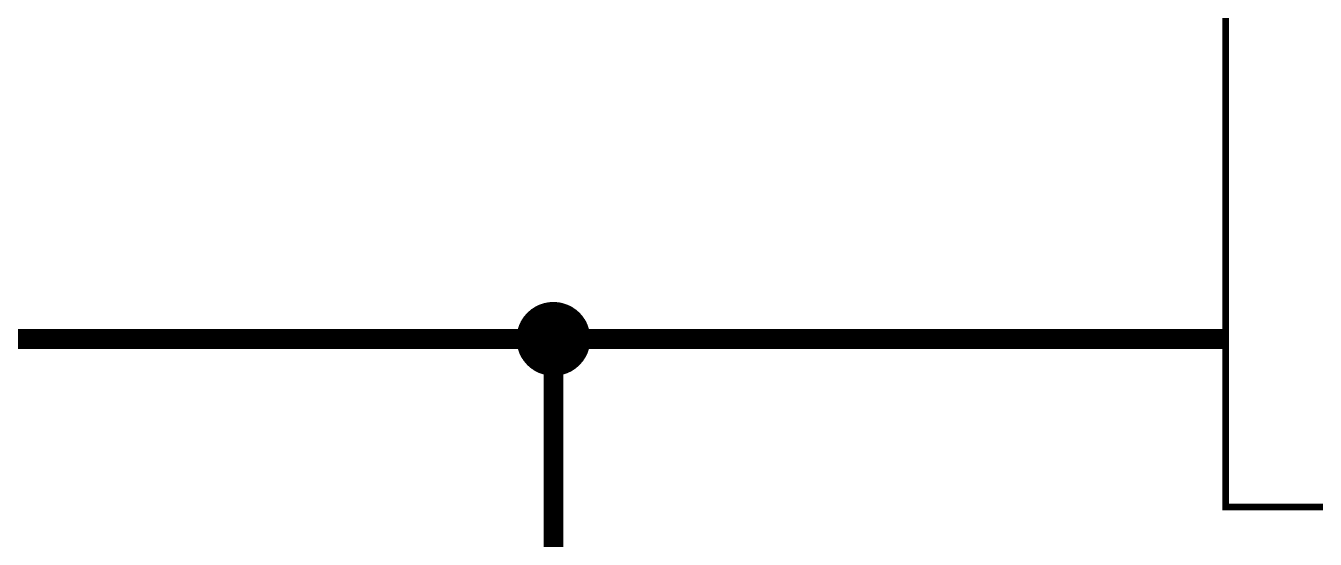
# Model space of a CAD drawing. Header units: millimetres. Extents: x 0 to 9.5, y 0 to 7.5.
# Drawn here: x 1.887 to 2.654, y 5.281 to 5.586 of the extents above; entities that cross this region are included whole.
import ezdxf

# ---------------------------------------------------------------- set-up
doc = ezdxf.new("R2010")
doc.units = ezdxf.units.MM
doc.header["$MEASUREMENT"] = 0
doc.layers.add('Sheet', color=255, linetype='Continuous')

msp = doc.modelspace()

# ---------------------------------------------------------------- linework, layer by layer
at = {"layer": 'Sheet', "const_width": 0.0039}
for points in [[(2.60033, 5.89997), (2.60033, 5.29999), (3.20023, 5.29999), (3.20023, 5.89997), (2.60033, 5.89997), (2.60033, 5.89997)], [(2.60033, 5.89997), (3.20023, 5.89997), (3.20023, 5.29999), (2.60033, 5.29999), (2.60033, 5.89997)]]:
    msp.add_lwpolyline(points, close=True, dxfattribs=at)
at = {"layer": 'Sheet'}
for points, const_width in [([(2.18042, 5.39995), (2.18042, 5.401), (2.18052, 5.40204), (2.18063, 5.40298), (2.18084, 5.40402), (2.18104, 5.40496), (2.18136, 5.4059), (2.18167, 5.40683), (2.18198, 5.40777), (2.1824, 5.40861), (2.18282, 5.40954), (2.18334, 5.41038), (2.18386, 5.41111), (2.18438, 5.41194), (2.185, 5.41267), (2.18563, 5.4134), (2.18625, 5.41413), (2.18698, 5.41476), (2.18771, 5.41538), (2.18844, 5.41601), (2.18928, 5.41653), (2.19001, 5.41705), (2.19084, 5.41757), (2.19178, 5.41799), (2.19261, 5.4184), (2.19355, 5.41872), (2.19449, 5.41903), (2.19543, 5.41934), (2.19636, 5.41955), (2.19741, 5.41976), (2.19834, 5.41986), (2.19939, 5.41997), (2.20043, 5.41997)], 0.0039), ([(2.18042, 5.39995), (2.18042, 5.401), (2.18052, 5.40204), (2.18063, 5.40298), (2.18084, 5.40402), (2.18104, 5.40496), (2.18136, 5.4059), (2.18167, 5.40683), (2.18198, 5.40777), (2.1824, 5.40861), (2.18282, 5.40954), (2.18334, 5.41038), (2.18386, 5.41111), (2.18438, 5.41194), (2.185, 5.41267), (2.18563, 5.4134), (2.18625, 5.41413), (2.18698, 5.41476), (2.18771, 5.41538), (2.18844, 5.41601), (2.18928, 5.41653), (2.19001, 5.41705), (2.19084, 5.41757), (2.19178, 5.41799), (2.19261, 5.4184), (2.19355, 5.41872), (2.19449, 5.41903), (2.19543, 5.41934), (2.19636, 5.41955), (2.19741, 5.41976), (2.19834, 5.41986), (2.19939, 5.41997), (2.20043, 5.41997)], 0.0039), ([(2.18042, 5.39995), (2.18042, 5.401), (2.18052, 5.40204), (2.18063, 5.40298), (2.18084, 5.40402), (2.18104, 5.40496), (2.18136, 5.4059), (2.18167, 5.40683), (2.18198, 5.40777), (2.1824, 5.40861), (2.18282, 5.40954), (2.18334, 5.41038), (2.18386, 5.41111), (2.18438, 5.41194), (2.185, 5.41267), (2.18563, 5.4134), (2.18625, 5.41413), (2.18698, 5.41476), (2.18771, 5.41538), (2.18844, 5.41601), (2.18928, 5.41653), (2.19001, 5.41705), (2.19084, 5.41757), (2.19178, 5.41799), (2.19261, 5.4184), (2.19355, 5.41872), (2.19449, 5.41903), (2.19543, 5.41934), (2.19636, 5.41955), (2.19741, 5.41976), (2.19834, 5.41986), (2.19939, 5.41997), (2.20043, 5.41997)], 0.0039), ([(2.18042, 5.39995), (2.18042, 5.401), (2.18052, 5.40204), (2.18063, 5.40298), (2.18084, 5.40402), (2.18104, 5.40496), (2.18136, 5.4059), (2.18167, 5.40683), (2.18198, 5.40777), (2.1824, 5.40861), (2.18282, 5.40954), (2.18334, 5.41038), (2.18386, 5.41111), (2.18438, 5.41194), (2.185, 5.41267), (2.18563, 5.4134), (2.18625, 5.41413), (2.18698, 5.41476), (2.18771, 5.41538), (2.18844, 5.41601), (2.18928, 5.41653), (2.19001, 5.41705), (2.19084, 5.41757), (2.19178, 5.41799), (2.19261, 5.4184), (2.19355, 5.41872), (2.19449, 5.41903), (2.19543, 5.41934), (2.19636, 5.41955), (2.19741, 5.41976), (2.19834, 5.41986), (2.19939, 5.41997), (2.20043, 5.41997)], 0.0039), ([(2.18042, 5.39995), (2.18042, 5.401), (2.18052, 5.40204), (2.18063, 5.40298), (2.18084, 5.40402), (2.18104, 5.40496), (2.18136, 5.4059), (2.18167, 5.40683), (2.18198, 5.40777), (2.1824, 5.40861), (2.18282, 5.40954), (2.18334, 5.41038), (2.18386, 5.41111), (2.18438, 5.41194), (2.185, 5.41267), (2.18563, 5.4134), (2.18625, 5.41413), (2.18698, 5.41476), (2.18771, 5.41538), (2.18844, 5.41601), (2.18928, 5.41653), (2.19001, 5.41705), (2.19084, 5.41757), (2.19178, 5.41799), (2.19261, 5.4184), (2.19355, 5.41872), (2.19449, 5.41903), (2.19543, 5.41934), (2.19636, 5.41955), (2.19741, 5.41976), (2.19834, 5.41986), (2.19939, 5.41997), (2.20043, 5.41997)], 0.0039), ([(2.18042, 5.39995), (2.18042, 5.401), (2.18052, 5.40204), (2.18063, 5.40298), (2.18084, 5.40402), (2.18104, 5.40496), (2.18136, 5.4059), (2.18167, 5.40683), (2.18198, 5.40777), (2.1824, 5.40861), (2.18282, 5.40954), (2.18334, 5.41038), (2.18386, 5.41111), (2.18438, 5.41194), (2.185, 5.41267), (2.18563, 5.4134), (2.18625, 5.41413), (2.18698, 5.41476), (2.18771, 5.41538), (2.18844, 5.41601), (2.18928, 5.41653), (2.19001, 5.41705), (2.19084, 5.41757), (2.19178, 5.41799), (2.19261, 5.4184), (2.19355, 5.41872), (2.19449, 5.41903), (2.19543, 5.41934), (2.19636, 5.41955), (2.19741, 5.41976), (2.19834, 5.41986), (2.19939, 5.41997), (2.20043, 5.41997)], 0.0039), ([(2.18042, 5.39995), (2.18042, 5.401), (2.18052, 5.40204), (2.18063, 5.40298), (2.18084, 5.40402), (2.18104, 5.40496), (2.18136, 5.4059), (2.18167, 5.40683), (2.18198, 5.40777), (2.1824, 5.40861), (2.18282, 5.40954), (2.18334, 5.41038), (2.18386, 5.41111), (2.18438, 5.41194), (2.185, 5.41267), (2.18563, 5.4134), (2.18625, 5.41413), (2.18698, 5.41476), (2.18771, 5.41538), (2.18844, 5.41601), (2.18928, 5.41653), (2.19001, 5.41705), (2.19084, 5.41757), (2.19178, 5.41799), (2.19261, 5.4184), (2.19355, 5.41872), (2.19449, 5.41903), (2.19543, 5.41934), (2.19636, 5.41955), (2.19741, 5.41976), (2.19834, 5.41986), (2.19939, 5.41997), (2.20043, 5.41997)], 0.0039), ([(2.18042, 5.39995), (2.18042, 5.401), (2.18052, 5.40204), (2.18063, 5.40298), (2.18084, 5.40402), (2.18104, 5.40496), (2.18136, 5.4059), (2.18167, 5.40683), (2.18198, 5.40777), (2.1824, 5.40861), (2.18282, 5.40954), (2.18334, 5.41038), (2.18386, 5.41111), (2.18438, 5.41194), (2.185, 5.41267), (2.18563, 5.4134), (2.18625, 5.41413), (2.18698, 5.41476), (2.18771, 5.41538), (2.18844, 5.41601), (2.18928, 5.41653), (2.19001, 5.41705), (2.19084, 5.41757), (2.19178, 5.41799), (2.19261, 5.4184), (2.19355, 5.41872), (2.19449, 5.41903), (2.19543, 5.41934), (2.19636, 5.41955), (2.19741, 5.41976), (2.19834, 5.41986), (2.19939, 5.41997), (2.20043, 5.41997)], 0.0039), ([(2.20043, 5.41997), (2.20043, 5.41997)], 0.0039), ([(2.20043, 5.41997), (2.20147, 5.41997), (2.20251, 5.41986), (2.20345, 5.41976), (2.20449, 5.41955), (2.20543, 5.41934), (2.20637, 5.41903), (2.20731, 5.41872), (2.20825, 5.4184), (2.20908, 5.41799), (2.21002, 5.41757), (2.21085, 5.41705), (2.21158, 5.41653), (2.21241, 5.41601), (2.21314, 5.41538), (2.21387, 5.41476), (2.2146, 5.41413), (2.21523, 5.4134), (2.21585, 5.41267), (2.21648, 5.41194), (2.217, 5.41111), (2.21752, 5.41038), (2.21804, 5.40954), (2.21846, 5.40861), (2.21888, 5.40777), (2.21919, 5.40683), (2.2195, 5.4059), (2.21981, 5.40496), (2.22002, 5.40402), (2.22023, 5.40298), (2.22034, 5.40204), (2.22044, 5.401), (2.22044, 5.39995)], 0.0039), ([(2.20043, 5.41997), (2.20043, 5.41997)], 0.0039), ([(2.20043, 5.41997), (2.20147, 5.41997), (2.20251, 5.41986), (2.20345, 5.41976), (2.20449, 5.41955), (2.20543, 5.41934), (2.20637, 5.41903), (2.20731, 5.41872), (2.20825, 5.4184), (2.20908, 5.41799), (2.21002, 5.41757), (2.21085, 5.41705), (2.21158, 5.41653), (2.21241, 5.41601), (2.21314, 5.41538), (2.21387, 5.41476), (2.2146, 5.41413), (2.21523, 5.4134), (2.21585, 5.41267), (2.21648, 5.41194), (2.217, 5.41111), (2.21752, 5.41038), (2.21804, 5.40954), (2.21846, 5.40861), (2.21888, 5.40777), (2.21919, 5.40683), (2.2195, 5.4059), (2.21981, 5.40496), (2.22002, 5.40402), (2.22023, 5.40298), (2.22034, 5.40204), (2.22044, 5.401), (2.22044, 5.39995)], 0.0039), ([(2.20043, 5.41997), (2.20043, 5.41997)], 0.0039), ([(2.20043, 5.41997), (2.20147, 5.41997), (2.20251, 5.41986), (2.20345, 5.41976), (2.20449, 5.41955), (2.20543, 5.41934), (2.20637, 5.41903), (2.20731, 5.41872), (2.20825, 5.4184), (2.20908, 5.41799), (2.21002, 5.41757), (2.21085, 5.41705), (2.21158, 5.41653), (2.21241, 5.41601), (2.21314, 5.41538), (2.21387, 5.41476), (2.2146, 5.41413), (2.21523, 5.4134), (2.21585, 5.41267), (2.21648, 5.41194), (2.217, 5.41111), (2.21752, 5.41038), (2.21804, 5.40954), (2.21846, 5.40861), (2.21888, 5.40777), (2.21919, 5.40683), (2.2195, 5.4059), (2.21981, 5.40496), (2.22002, 5.40402), (2.22023, 5.40298), (2.22034, 5.40204), (2.22044, 5.401), (2.22044, 5.39995)], 0.0039), ([(2.20043, 5.41997), (2.20043, 5.41997)], 0.0039), ([(2.20043, 5.41997), (2.20147, 5.41997), (2.20251, 5.41986), (2.20345, 5.41976), (2.20449, 5.41955), (2.20543, 5.41934), (2.20637, 5.41903), (2.20731, 5.41872), (2.20825, 5.4184), (2.20908, 5.41799), (2.21002, 5.41757), (2.21085, 5.41705), (2.21158, 5.41653), (2.21241, 5.41601), (2.21314, 5.41538), (2.21387, 5.41476), (2.2146, 5.41413), (2.21523, 5.4134), (2.21585, 5.41267), (2.21648, 5.41194), (2.217, 5.41111), (2.21752, 5.41038), (2.21804, 5.40954), (2.21846, 5.40861), (2.21888, 5.40777), (2.21919, 5.40683), (2.2195, 5.4059), (2.21981, 5.40496), (2.22002, 5.40402), (2.22023, 5.40298), (2.22034, 5.40204), (2.22044, 5.401), (2.22044, 5.39995)], 0.0039), ([(2.20043, 5.41997), (2.20043, 5.41997)], 0.0039), ([(2.20043, 5.41997), (2.20147, 5.41997), (2.20251, 5.41986), (2.20345, 5.41976), (2.20449, 5.41955), (2.20543, 5.41934), (2.20637, 5.41903), (2.20731, 5.41872), (2.20825, 5.4184), (2.20908, 5.41799), (2.21002, 5.41757), (2.21085, 5.41705), (2.21158, 5.41653), (2.21241, 5.41601), (2.21314, 5.41538), (2.21387, 5.41476), (2.2146, 5.41413), (2.21523, 5.4134), (2.21585, 5.41267), (2.21648, 5.41194), (2.217, 5.41111), (2.21752, 5.41038), (2.21804, 5.40954), (2.21846, 5.40861), (2.21888, 5.40777), (2.21919, 5.40683), (2.2195, 5.4059), (2.21981, 5.40496), (2.22002, 5.40402), (2.22023, 5.40298), (2.22034, 5.40204), (2.22044, 5.401), (2.22044, 5.39995)], 0.0039), ([(2.20043, 5.41997), (2.20043, 5.41997)], 0.0039), ([(2.20043, 5.41997), (2.20147, 5.41997), (2.20251, 5.41986), (2.20345, 5.41976), (2.20449, 5.41955), (2.20543, 5.41934), (2.20637, 5.41903), (2.20731, 5.41872), (2.20825, 5.4184), (2.20908, 5.41799), (2.21002, 5.41757), (2.21085, 5.41705), (2.21158, 5.41653), (2.21241, 5.41601), (2.21314, 5.41538), (2.21387, 5.41476), (2.2146, 5.41413), (2.21523, 5.4134), (2.21585, 5.41267), (2.21648, 5.41194), (2.217, 5.41111), (2.21752, 5.41038), (2.21804, 5.40954), (2.21846, 5.40861), (2.21888, 5.40777), (2.21919, 5.40683), (2.2195, 5.4059), (2.21981, 5.40496), (2.22002, 5.40402), (2.22023, 5.40298), (2.22034, 5.40204), (2.22044, 5.401), (2.22044, 5.39995)], 0.0039), ([(2.20043, 5.41997), (2.20043, 5.41997)], 0.0039), ([(2.20043, 5.41997), (2.20147, 5.41997), (2.20251, 5.41986), (2.20345, 5.41976), (2.20449, 5.41955), (2.20543, 5.41934), (2.20637, 5.41903), (2.20731, 5.41872), (2.20825, 5.4184), (2.20908, 5.41799), (2.21002, 5.41757), (2.21085, 5.41705), (2.21158, 5.41653), (2.21241, 5.41601), (2.21314, 5.41538), (2.21387, 5.41476), (2.2146, 5.41413), (2.21523, 5.4134), (2.21585, 5.41267), (2.21648, 5.41194), (2.217, 5.41111), (2.21752, 5.41038), (2.21804, 5.40954), (2.21846, 5.40861), (2.21888, 5.40777), (2.21919, 5.40683), (2.2195, 5.4059), (2.21981, 5.40496), (2.22002, 5.40402), (2.22023, 5.40298), (2.22034, 5.40204), (2.22044, 5.401), (2.22044, 5.39995)], 0.0039), ([(2.20043, 5.41997), (2.20043, 5.41997)], 0.0039), ([(2.20043, 5.41997), (2.20147, 5.41997), (2.20251, 5.41986), (2.20345, 5.41976), (2.20449, 5.41955), (2.20543, 5.41934), (2.20637, 5.41903), (2.20731, 5.41872), (2.20825, 5.4184), (2.20908, 5.41799), (2.21002, 5.41757), (2.21085, 5.41705), (2.21158, 5.41653), (2.21241, 5.41601), (2.21314, 5.41538), (2.21387, 5.41476), (2.2146, 5.41413), (2.21523, 5.4134), (2.21585, 5.41267), (2.21648, 5.41194), (2.217, 5.41111), (2.21752, 5.41038), (2.21804, 5.40954), (2.21846, 5.40861), (2.21888, 5.40777), (2.21919, 5.40683), (2.2195, 5.4059), (2.21981, 5.40496), (2.22002, 5.40402), (2.22023, 5.40298), (2.22034, 5.40204), (2.22044, 5.401), (2.22044, 5.39995)], 0.0039), ([(1.60053, 5.39995), (2.20043, 5.39995), (2.20043, 5.29999)], 0.0118), ([(2.20043, 5.37994), (2.19939, 5.37994), (2.19834, 5.38005), (2.19741, 5.38015), (2.19636, 5.38036), (2.19543, 5.38057), (2.19449, 5.38088), (2.19355, 5.38119), (2.19261, 5.3815), (2.19178, 5.38192), (2.19084, 5.38234), (2.19001, 5.38286), (2.18928, 5.38338), (2.18844, 5.3839), (2.18771, 5.38453), (2.18698, 5.38515), (2.18625, 5.38578), (2.18563, 5.38651), (2.185, 5.38724), (2.18438, 5.38797), (2.18386, 5.3888), (2.18334, 5.38953), (2.18282, 5.39036), (2.1824, 5.3913), (2.18198, 5.39214), (2.18167, 5.39307), (2.18136, 5.39401), (2.18104, 5.39495), (2.18084, 5.39589), (2.18063, 5.39693), (2.18052, 5.39787), (2.18042, 5.39891), (2.18042, 5.39995)], 0.0039), ([(2.18042, 5.39995), (2.18042, 5.39995)], 0.0039), ([(2.20043, 5.37994), (2.19939, 5.37994), (2.19834, 5.38005), (2.19741, 5.38015), (2.19636, 5.38036), (2.19543, 5.38057), (2.19449, 5.38088), (2.19355, 5.38119), (2.19261, 5.3815), (2.19178, 5.38192), (2.19084, 5.38234), (2.19001, 5.38286), (2.18928, 5.38338), (2.18844, 5.3839), (2.18771, 5.38453), (2.18698, 5.38515), (2.18625, 5.38578), (2.18563, 5.38651), (2.185, 5.38724), (2.18438, 5.38797), (2.18386, 5.3888), (2.18334, 5.38953), (2.18282, 5.39036), (2.1824, 5.3913), (2.18198, 5.39214), (2.18167, 5.39307), (2.18136, 5.39401), (2.18104, 5.39495), (2.18084, 5.39589), (2.18063, 5.39693), (2.18052, 5.39787), (2.18042, 5.39891), (2.18042, 5.39995)], 0.0039), ([(2.18042, 5.39995), (2.18042, 5.39995)], 0.0039), ([(2.20043, 5.37994), (2.19939, 5.37994), (2.19834, 5.38005), (2.19741, 5.38015), (2.19636, 5.38036), (2.19543, 5.38057), (2.19449, 5.38088), (2.19355, 5.38119), (2.19261, 5.3815), (2.19178, 5.38192), (2.19084, 5.38234), (2.19001, 5.38286), (2.18928, 5.38338), (2.18844, 5.3839), (2.18771, 5.38453), (2.18698, 5.38515), (2.18625, 5.38578), (2.18563, 5.38651), (2.185, 5.38724), (2.18438, 5.38797), (2.18386, 5.3888), (2.18334, 5.38953), (2.18282, 5.39036), (2.1824, 5.3913), (2.18198, 5.39214), (2.18167, 5.39307), (2.18136, 5.39401), (2.18104, 5.39495), (2.18084, 5.39589), (2.18063, 5.39693), (2.18052, 5.39787), (2.18042, 5.39891), (2.18042, 5.39995)], 0.0039), ([(2.18042, 5.39995), (2.18042, 5.39995)], 0.0039), ([(2.20043, 5.37994), (2.19939, 5.37994), (2.19834, 5.38005), (2.19741, 5.38015), (2.19636, 5.38036), (2.19543, 5.38057), (2.19449, 5.38088), (2.19355, 5.38119), (2.19261, 5.3815), (2.19178, 5.38192), (2.19084, 5.38234), (2.19001, 5.38286), (2.18928, 5.38338), (2.18844, 5.3839), (2.18771, 5.38453), (2.18698, 5.38515), (2.18625, 5.38578), (2.18563, 5.38651), (2.185, 5.38724), (2.18438, 5.38797), (2.18386, 5.3888), (2.18334, 5.38953), (2.18282, 5.39036), (2.1824, 5.3913), (2.18198, 5.39214), (2.18167, 5.39307), (2.18136, 5.39401), (2.18104, 5.39495), (2.18084, 5.39589), (2.18063, 5.39693), (2.18052, 5.39787), (2.18042, 5.39891), (2.18042, 5.39995)], 0.0039), ([(2.18042, 5.39995), (2.18042, 5.39995)], 0.0039), ([(2.20043, 5.37994), (2.19939, 5.37994), (2.19834, 5.38005), (2.19741, 5.38015), (2.19636, 5.38036), (2.19543, 5.38057), (2.19449, 5.38088), (2.19355, 5.38119), (2.19261, 5.3815), (2.19178, 5.38192), (2.19084, 5.38234), (2.19001, 5.38286), (2.18928, 5.38338), (2.18844, 5.3839), (2.18771, 5.38453), (2.18698, 5.38515), (2.18625, 5.38578), (2.18563, 5.38651), (2.185, 5.38724), (2.18438, 5.38797), (2.18386, 5.3888), (2.18334, 5.38953), (2.18282, 5.39036), (2.1824, 5.3913), (2.18198, 5.39214), (2.18167, 5.39307), (2.18136, 5.39401), (2.18104, 5.39495), (2.18084, 5.39589), (2.18063, 5.39693), (2.18052, 5.39787), (2.18042, 5.39891), (2.18042, 5.39995)], 0.0039), ([(2.18042, 5.39995), (2.18042, 5.39995)], 0.0039), ([(2.20043, 5.37994), (2.19939, 5.37994), (2.19834, 5.38005), (2.19741, 5.38015), (2.19636, 5.38036), (2.19543, 5.38057), (2.19449, 5.38088), (2.19355, 5.38119), (2.19261, 5.3815), (2.19178, 5.38192), (2.19084, 5.38234), (2.19001, 5.38286), (2.18928, 5.38338), (2.18844, 5.3839), (2.18771, 5.38453), (2.18698, 5.38515), (2.18625, 5.38578), (2.18563, 5.38651), (2.185, 5.38724), (2.18438, 5.38797), (2.18386, 5.3888), (2.18334, 5.38953), (2.18282, 5.39036), (2.1824, 5.3913), (2.18198, 5.39214), (2.18167, 5.39307), (2.18136, 5.39401), (2.18104, 5.39495), (2.18084, 5.39589), (2.18063, 5.39693), (2.18052, 5.39787), (2.18042, 5.39891), (2.18042, 5.39995)], 0.0039), ([(2.18042, 5.39995), (2.18042, 5.39995)], 0.0039), ([(2.20043, 5.37994), (2.19939, 5.37994), (2.19834, 5.38005), (2.19741, 5.38015), (2.19636, 5.38036), (2.19543, 5.38057), (2.19449, 5.38088), (2.19355, 5.38119), (2.19261, 5.3815), (2.19178, 5.38192), (2.19084, 5.38234), (2.19001, 5.38286), (2.18928, 5.38338), (2.18844, 5.3839), (2.18771, 5.38453), (2.18698, 5.38515), (2.18625, 5.38578), (2.18563, 5.38651), (2.185, 5.38724), (2.18438, 5.38797), (2.18386, 5.3888), (2.18334, 5.38953), (2.18282, 5.39036), (2.1824, 5.3913), (2.18198, 5.39214), (2.18167, 5.39307), (2.18136, 5.39401), (2.18104, 5.39495), (2.18084, 5.39589), (2.18063, 5.39693), (2.18052, 5.39787), (2.18042, 5.39891), (2.18042, 5.39995)], 0.0039), ([(2.18042, 5.39995), (2.18042, 5.39995)], 0.0039), ([(2.20043, 5.37994), (2.19939, 5.37994), (2.19834, 5.38005), (2.19741, 5.38015), (2.19636, 5.38036), (2.19543, 5.38057), (2.19449, 5.38088), (2.19355, 5.38119), (2.19261, 5.3815), (2.19178, 5.38192), (2.19084, 5.38234), (2.19001, 5.38286), (2.18928, 5.38338), (2.18844, 5.3839), (2.18771, 5.38453), (2.18698, 5.38515), (2.18625, 5.38578), (2.18563, 5.38651), (2.185, 5.38724), (2.18438, 5.38797), (2.18386, 5.3888), (2.18334, 5.38953), (2.18282, 5.39036), (2.1824, 5.3913), (2.18198, 5.39214), (2.18167, 5.39307), (2.18136, 5.39401), (2.18104, 5.39495), (2.18084, 5.39589), (2.18063, 5.39693), (2.18052, 5.39787), (2.18042, 5.39891), (2.18042, 5.39995)], 0.0039), ([(2.18042, 5.39995), (2.18042, 5.39995)], 0.0039), ([(2.20043, 5.39995), (2.50038, 5.39995)], 0.0118), ([(2.22044, 5.39995), (2.22044, 5.39891), (2.22034, 5.39787), (2.22023, 5.39693), (2.22002, 5.39589), (2.21981, 5.39495), (2.2195, 5.39401), (2.21919, 5.39307), (2.21888, 5.39214), (2.21846, 5.3913), (2.21804, 5.39036), (2.21752, 5.38953), (2.217, 5.3888), (2.21648, 5.38797), (2.21585, 5.38724), (2.21523, 5.38651), (2.2146, 5.38578), (2.21387, 5.38515), (2.21314, 5.38453), (2.21241, 5.3839), (2.21158, 5.38338), (2.21085, 5.38286), (2.21002, 5.38234), (2.20908, 5.38192), (2.20825, 5.3815), (2.20731, 5.38119), (2.20637, 5.38088), (2.20543, 5.38057), (2.20449, 5.38036), (2.20345, 5.38015), (2.20251, 5.38005), (2.20147, 5.37994), (2.20043, 5.37994)], 0.0039), ([(2.22044, 5.39995), (2.22044, 5.39891), (2.22034, 5.39787), (2.22023, 5.39693), (2.22002, 5.39589), (2.21981, 5.39495), (2.2195, 5.39401), (2.21919, 5.39307), (2.21888, 5.39214), (2.21846, 5.3913), (2.21804, 5.39036), (2.21752, 5.38953), (2.217, 5.3888), (2.21648, 5.38797), (2.21585, 5.38724), (2.21523, 5.38651), (2.2146, 5.38578), (2.21387, 5.38515), (2.21314, 5.38453), (2.21241, 5.3839), (2.21158, 5.38338), (2.21085, 5.38286), (2.21002, 5.38234), (2.20908, 5.38192), (2.20825, 5.3815), (2.20731, 5.38119), (2.20637, 5.38088), (2.20543, 5.38057), (2.20449, 5.38036), (2.20345, 5.38015), (2.20251, 5.38005), (2.20147, 5.37994), (2.20043, 5.37994)], 0.0039), ([(2.22044, 5.39995), (2.22044, 5.39891), (2.22034, 5.39787), (2.22023, 5.39693), (2.22002, 5.39589), (2.21981, 5.39495), (2.2195, 5.39401), (2.21919, 5.39307), (2.21888, 5.39214), (2.21846, 5.3913), (2.21804, 5.39036), (2.21752, 5.38953), (2.217, 5.3888), (2.21648, 5.38797), (2.21585, 5.38724), (2.21523, 5.38651), (2.2146, 5.38578), (2.21387, 5.38515), (2.21314, 5.38453), (2.21241, 5.3839), (2.21158, 5.38338), (2.21085, 5.38286), (2.21002, 5.38234), (2.20908, 5.38192), (2.20825, 5.3815), (2.20731, 5.38119), (2.20637, 5.38088), (2.20543, 5.38057), (2.20449, 5.38036), (2.20345, 5.38015), (2.20251, 5.38005), (2.20147, 5.37994), (2.20043, 5.37994)], 0.0039), ([(2.22044, 5.39995), (2.22044, 5.39891), (2.22034, 5.39787), (2.22023, 5.39693), (2.22002, 5.39589), (2.21981, 5.39495), (2.2195, 5.39401), (2.21919, 5.39307), (2.21888, 5.39214), (2.21846, 5.3913), (2.21804, 5.39036), (2.21752, 5.38953), (2.217, 5.3888), (2.21648, 5.38797), (2.21585, 5.38724), (2.21523, 5.38651), (2.2146, 5.38578), (2.21387, 5.38515), (2.21314, 5.38453), (2.21241, 5.3839), (2.21158, 5.38338), (2.21085, 5.38286), (2.21002, 5.38234), (2.20908, 5.38192), (2.20825, 5.3815), (2.20731, 5.38119), (2.20637, 5.38088), (2.20543, 5.38057), (2.20449, 5.38036), (2.20345, 5.38015), (2.20251, 5.38005), (2.20147, 5.37994), (2.20043, 5.37994)], 0.0039), ([(2.22044, 5.39995), (2.22044, 5.39891), (2.22034, 5.39787), (2.22023, 5.39693), (2.22002, 5.39589), (2.21981, 5.39495), (2.2195, 5.39401), (2.21919, 5.39307), (2.21888, 5.39214), (2.21846, 5.3913), (2.21804, 5.39036), (2.21752, 5.38953), (2.217, 5.3888), (2.21648, 5.38797), (2.21585, 5.38724), (2.21523, 5.38651), (2.2146, 5.38578), (2.21387, 5.38515), (2.21314, 5.38453), (2.21241, 5.3839), (2.21158, 5.38338), (2.21085, 5.38286), (2.21002, 5.38234), (2.20908, 5.38192), (2.20825, 5.3815), (2.20731, 5.38119), (2.20637, 5.38088), (2.20543, 5.38057), (2.20449, 5.38036), (2.20345, 5.38015), (2.20251, 5.38005), (2.20147, 5.37994), (2.20043, 5.37994)], 0.0039), ([(2.22044, 5.39995), (2.22044, 5.39891), (2.22034, 5.39787), (2.22023, 5.39693), (2.22002, 5.39589), (2.21981, 5.39495), (2.2195, 5.39401), (2.21919, 5.39307), (2.21888, 5.39214), (2.21846, 5.3913), (2.21804, 5.39036), (2.21752, 5.38953), (2.217, 5.3888), (2.21648, 5.38797), (2.21585, 5.38724), (2.21523, 5.38651), (2.2146, 5.38578), (2.21387, 5.38515), (2.21314, 5.38453), (2.21241, 5.3839), (2.21158, 5.38338), (2.21085, 5.38286), (2.21002, 5.38234), (2.20908, 5.38192), (2.20825, 5.3815), (2.20731, 5.38119), (2.20637, 5.38088), (2.20543, 5.38057), (2.20449, 5.38036), (2.20345, 5.38015), (2.20251, 5.38005), (2.20147, 5.37994), (2.20043, 5.37994)], 0.0039), ([(2.22044, 5.39995), (2.22044, 5.39891), (2.22034, 5.39787), (2.22023, 5.39693), (2.22002, 5.39589), (2.21981, 5.39495), (2.2195, 5.39401), (2.21919, 5.39307), (2.21888, 5.39214), (2.21846, 5.3913), (2.21804, 5.39036), (2.21752, 5.38953), (2.217, 5.3888), (2.21648, 5.38797), (2.21585, 5.38724), (2.21523, 5.38651), (2.2146, 5.38578), (2.21387, 5.38515), (2.21314, 5.38453), (2.21241, 5.3839), (2.21158, 5.38338), (2.21085, 5.38286), (2.21002, 5.38234), (2.20908, 5.38192), (2.20825, 5.3815), (2.20731, 5.38119), (2.20637, 5.38088), (2.20543, 5.38057), (2.20449, 5.38036), (2.20345, 5.38015), (2.20251, 5.38005), (2.20147, 5.37994), (2.20043, 5.37994)], 0.0039), ([(2.22044, 5.39995), (2.22044, 5.39891), (2.22034, 5.39787), (2.22023, 5.39693), (2.22002, 5.39589), (2.21981, 5.39495), (2.2195, 5.39401), (2.21919, 5.39307), (2.21888, 5.39214), (2.21846, 5.3913), (2.21804, 5.39036), (2.21752, 5.38953), (2.217, 5.3888), (2.21648, 5.38797), (2.21585, 5.38724), (2.21523, 5.38651), (2.2146, 5.38578), (2.21387, 5.38515), (2.21314, 5.38453), (2.21241, 5.3839), (2.21158, 5.38338), (2.21085, 5.38286), (2.21002, 5.38234), (2.20908, 5.38192), (2.20825, 5.3815), (2.20731, 5.38119), (2.20637, 5.38088), (2.20543, 5.38057), (2.20449, 5.38036), (2.20345, 5.38015), (2.20251, 5.38005), (2.20147, 5.37994), (2.20043, 5.37994)], 0.0039), ([(2.22044, 5.39995), (2.22044, 5.39995), (2.22044, 5.39995), (2.22044, 5.39995), (2.22044, 5.39995), (2.22044, 5.39995), (2.22044, 5.39995), (2.22044, 5.39995), (2.22044, 5.39995), (2.22044, 5.39995), (2.22044, 5.39995), (2.22044, 5.39995), (2.22044, 5.39995), (2.22044, 5.39995), (2.22044, 5.39995), (2.22044, 5.39995), (2.22044, 5.39995), (2.22044, 5.39995), (2.22044, 5.39995), (2.22044, 5.39995), (2.22044, 5.39995), (2.22044, 5.39995), (2.22044, 5.39995), (2.22044, 5.39995), (2.22044, 5.39995), (2.22044, 5.39995), (2.22044, 5.39995), (2.22044, 5.39995), (2.22044, 5.39995), (2.22044, 5.39995), (2.22044, 5.39995), (2.22044, 5.39995), (2.22044, 5.39995)], 0.0039), ([(2.22044, 5.39995), (2.22044, 5.39995)], 0.0039), ([(2.22044, 5.39995), (2.22044, 5.39995), (2.22044, 5.39995), (2.22044, 5.39995), (2.22044, 5.39995), (2.22044, 5.39995), (2.22044, 5.39995), (2.22044, 5.39995), (2.22044, 5.39995), (2.22044, 5.39995), (2.22044, 5.39995), (2.22044, 5.39995), (2.22044, 5.39995), (2.22044, 5.39995), (2.22044, 5.39995), (2.22044, 5.39995), (2.22044, 5.39995), (2.22044, 5.39995), (2.22044, 5.39995), (2.22044, 5.39995), (2.22044, 5.39995), (2.22044, 5.39995), (2.22044, 5.39995), (2.22044, 5.39995), (2.22044, 5.39995), (2.22044, 5.39995), (2.22044, 5.39995), (2.22044, 5.39995), (2.22044, 5.39995), (2.22044, 5.39995), (2.22044, 5.39995), (2.22044, 5.39995), (2.22044, 5.39995)], 0.0039), ([(2.22044, 5.39995), (2.22044, 5.39995)], 0.0039), ([(2.22044, 5.39995), (2.22044, 5.39995), (2.22044, 5.39995), (2.22044, 5.39995), (2.22044, 5.39995), (2.22044, 5.39995), (2.22044, 5.39995), (2.22044, 5.39995), (2.22044, 5.39995), (2.22044, 5.39995), (2.22044, 5.39995), (2.22044, 5.39995), (2.22044, 5.39995), (2.22044, 5.39995), (2.22044, 5.39995), (2.22044, 5.39995), (2.22044, 5.39995), (2.22044, 5.39995), (2.22044, 5.39995), (2.22044, 5.39995), (2.22044, 5.39995), (2.22044, 5.39995), (2.22044, 5.39995), (2.22044, 5.39995), (2.22044, 5.39995), (2.22044, 5.39995), (2.22044, 5.39995), (2.22044, 5.39995), (2.22044, 5.39995), (2.22044, 5.39995), (2.22044, 5.39995), (2.22044, 5.39995), (2.22044, 5.39995)], 0.0039), ([(2.22044, 5.39995), (2.22044, 5.39995)], 0.0039), ([(2.22044, 5.39995), (2.22044, 5.39995), (2.22044, 5.39995), (2.22044, 5.39995), (2.22044, 5.39995), (2.22044, 5.39995), (2.22044, 5.39995), (2.22044, 5.39995), (2.22044, 5.39995), (2.22044, 5.39995), (2.22044, 5.39995), (2.22044, 5.39995), (2.22044, 5.39995), (2.22044, 5.39995), (2.22044, 5.39995), (2.22044, 5.39995), (2.22044, 5.39995), (2.22044, 5.39995), (2.22044, 5.39995), (2.22044, 5.39995), (2.22044, 5.39995), (2.22044, 5.39995), (2.22044, 5.39995), (2.22044, 5.39995), (2.22044, 5.39995), (2.22044, 5.39995), (2.22044, 5.39995), (2.22044, 5.39995), (2.22044, 5.39995), (2.22044, 5.39995), (2.22044, 5.39995), (2.22044, 5.39995), (2.22044, 5.39995)], 0.0039), ([(2.22044, 5.39995), (2.22044, 5.39995)], 0.0039), ([(2.22044, 5.39995), (2.22044, 5.39995), (2.22044, 5.39995), (2.22044, 5.39995), (2.22044, 5.39995), (2.22044, 5.39995), (2.22044, 5.39995), (2.22044, 5.39995), (2.22044, 5.39995), (2.22044, 5.39995), (2.22044, 5.39995), (2.22044, 5.39995), (2.22044, 5.39995), (2.22044, 5.39995), (2.22044, 5.39995), (2.22044, 5.39995), (2.22044, 5.39995), (2.22044, 5.39995), (2.22044, 5.39995), (2.22044, 5.39995), (2.22044, 5.39995), (2.22044, 5.39995), (2.22044, 5.39995), (2.22044, 5.39995), (2.22044, 5.39995), (2.22044, 5.39995), (2.22044, 5.39995), (2.22044, 5.39995), (2.22044, 5.39995), (2.22044, 5.39995), (2.22044, 5.39995), (2.22044, 5.39995), (2.22044, 5.39995)], 0.0039), ([(2.22044, 5.39995), (2.22044, 5.39995)], 0.0039), ([(2.22044, 5.39995), (2.22044, 5.39995), (2.22044, 5.39995), (2.22044, 5.39995), (2.22044, 5.39995), (2.22044, 5.39995), (2.22044, 5.39995), (2.22044, 5.39995), (2.22044, 5.39995), (2.22044, 5.39995), (2.22044, 5.39995), (2.22044, 5.39995), (2.22044, 5.39995), (2.22044, 5.39995), (2.22044, 5.39995), (2.22044, 5.39995), (2.22044, 5.39995), (2.22044, 5.39995), (2.22044, 5.39995), (2.22044, 5.39995), (2.22044, 5.39995), (2.22044, 5.39995), (2.22044, 5.39995), (2.22044, 5.39995), (2.22044, 5.39995), (2.22044, 5.39995), (2.22044, 5.39995), (2.22044, 5.39995), (2.22044, 5.39995), (2.22044, 5.39995), (2.22044, 5.39995), (2.22044, 5.39995), (2.22044, 5.39995)], 0.0039), ([(2.22044, 5.39995), (2.22044, 5.39995)], 0.0039), ([(2.22044, 5.39995), (2.22044, 5.39995), (2.22044, 5.39995), (2.22044, 5.39995), (2.22044, 5.39995), (2.22044, 5.39995), (2.22044, 5.39995), (2.22044, 5.39995), (2.22044, 5.39995), (2.22044, 5.39995), (2.22044, 5.39995), (2.22044, 5.39995), (2.22044, 5.39995), (2.22044, 5.39995), (2.22044, 5.39995), (2.22044, 5.39995), (2.22044, 5.39995), (2.22044, 5.39995), (2.22044, 5.39995), (2.22044, 5.39995), (2.22044, 5.39995), (2.22044, 5.39995), (2.22044, 5.39995), (2.22044, 5.39995), (2.22044, 5.39995), (2.22044, 5.39995), (2.22044, 5.39995), (2.22044, 5.39995), (2.22044, 5.39995), (2.22044, 5.39995), (2.22044, 5.39995), (2.22044, 5.39995), (2.22044, 5.39995)], 0.0039), ([(2.22044, 5.39995), (2.22044, 5.39995)], 0.0039), ([(2.22044, 5.39995), (2.22044, 5.39995), (2.22044, 5.39995), (2.22044, 5.39995), (2.22044, 5.39995), (2.22044, 5.39995), (2.22044, 5.39995), (2.22044, 5.39995), (2.22044, 5.39995), (2.22044, 5.39995), (2.22044, 5.39995), (2.22044, 5.39995), (2.22044, 5.39995), (2.22044, 5.39995), (2.22044, 5.39995), (2.22044, 5.39995), (2.22044, 5.39995), (2.22044, 5.39995), (2.22044, 5.39995), (2.22044, 5.39995), (2.22044, 5.39995), (2.22044, 5.39995), (2.22044, 5.39995), (2.22044, 5.39995), (2.22044, 5.39995), (2.22044, 5.39995), (2.22044, 5.39995), (2.22044, 5.39995), (2.22044, 5.39995), (2.22044, 5.39995), (2.22044, 5.39995), (2.22044, 5.39995), (2.22044, 5.39995)], 0.0039), ([(2.22044, 5.39995), (2.22044, 5.39995)], 0.0039), ([(2.60033, 5.39995), (2.50038, 5.39995)], 0.0118), ([(2.20043, 5.09996), (2.20043, 5.29999)], 0.0118)]:
    msp.add_lwpolyline(points, dxfattribs=dict(at, const_width=const_width))
at = {"layer": 'Sheet', "const_width": 0.02}
msp.add_lwpolyline([(2.19, 5.4, 1), (2.21, 5.4, 1)], format="xyb", close=True, dxfattribs=at)

doc.saveas('drawing.dxf')
